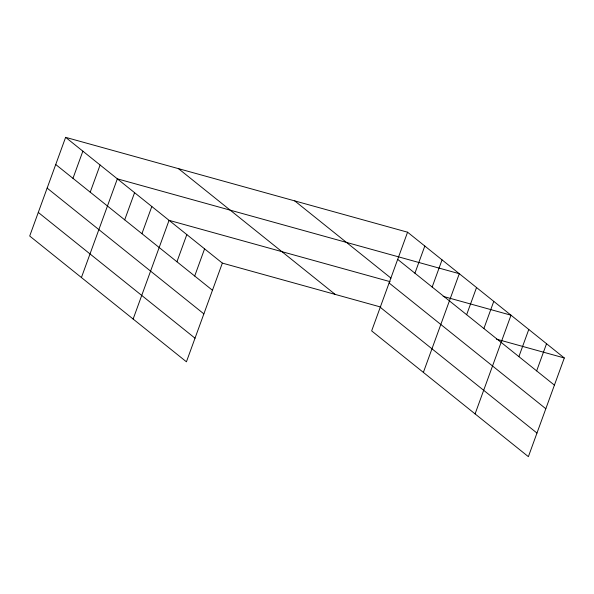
<?xml version="1.0" encoding="UTF-8"?>
<svg xmlns="http://www.w3.org/2000/svg" width="594" height="594" viewBox="0 0 594 594"><rect width="100%" height="100%" fill="white"/><g stroke="black" fill="none" stroke-linecap="round" stroke-linejoin="round"><path stroke-width="0.89" d="M65.622 137.34L29.7 236.033L186.427 361.798L222.349 263.105L65.622 137.34L407.573 232.202L564.3 357.967L528.378 456.66L371.651 330.895L407.573 232.202M72.973 178.341L82.863 151.173M90.214 192.174L100.104 165.006M81.423 277.532L117.345 178.839L459.296 273.708L423.374 372.401M124.695 219.839L134.578 192.671M141.929 233.672L151.819 206.504M133.138 319.037L169.06 220.344L390.117 281.667M176.938 261.761L186.82 234.593M194.698 276.017L204.588 248.849M414.924 273.21L424.814 246.035M432.165 287.043L442.055 259.875M466.646 314.709L476.536 287.541M483.887 328.541L493.77 301.373M475.089 413.907L511.011 315.206L443.131 296.376M518.889 356.63L528.779 329.462M536.649 370.886L546.539 343.718M222.349 263.105L380.806 307.061M496.421 339.137L564.3 357.967M397.683 259.37L554.41 385.135M294.728 200.898L390.986 278.141M389.092 282.974L545.819 408.739M380.242 307.291L536.969 433.063M178.467 168.644L335.194 294.409M55.732 164.508L212.459 290.273M47.141 188.105L203.868 313.877M38.291 212.429L195.018 338.194"/></g></svg>
